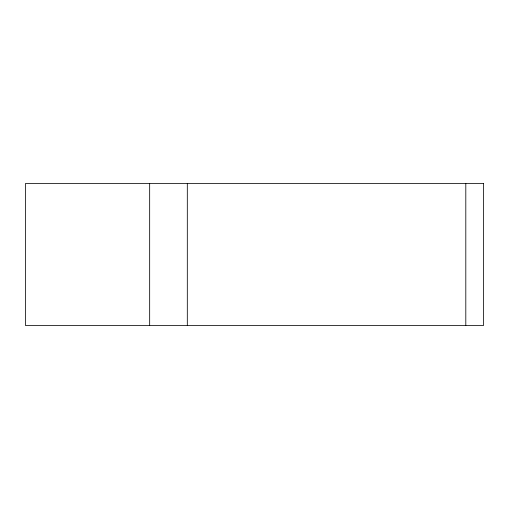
<?xml version="1.0" encoding="UTF-8"?>
<svg xmlns="http://www.w3.org/2000/svg" width="509" height="509" viewBox="0 0 509 509"><rect width="100%" height="100%" fill="white"/><g stroke="black" fill="none" stroke-linecap="round" stroke-linejoin="round"><path stroke-width="0.76" d="M465.805 183.52L465.805 325.48M187.312 183.52L187.312 325.48M149.665 183.52L149.665 325.48M483.55 183.52L25.45 183.52L25.45 325.48L483.55 325.48L483.55 183.52"/></g></svg>
